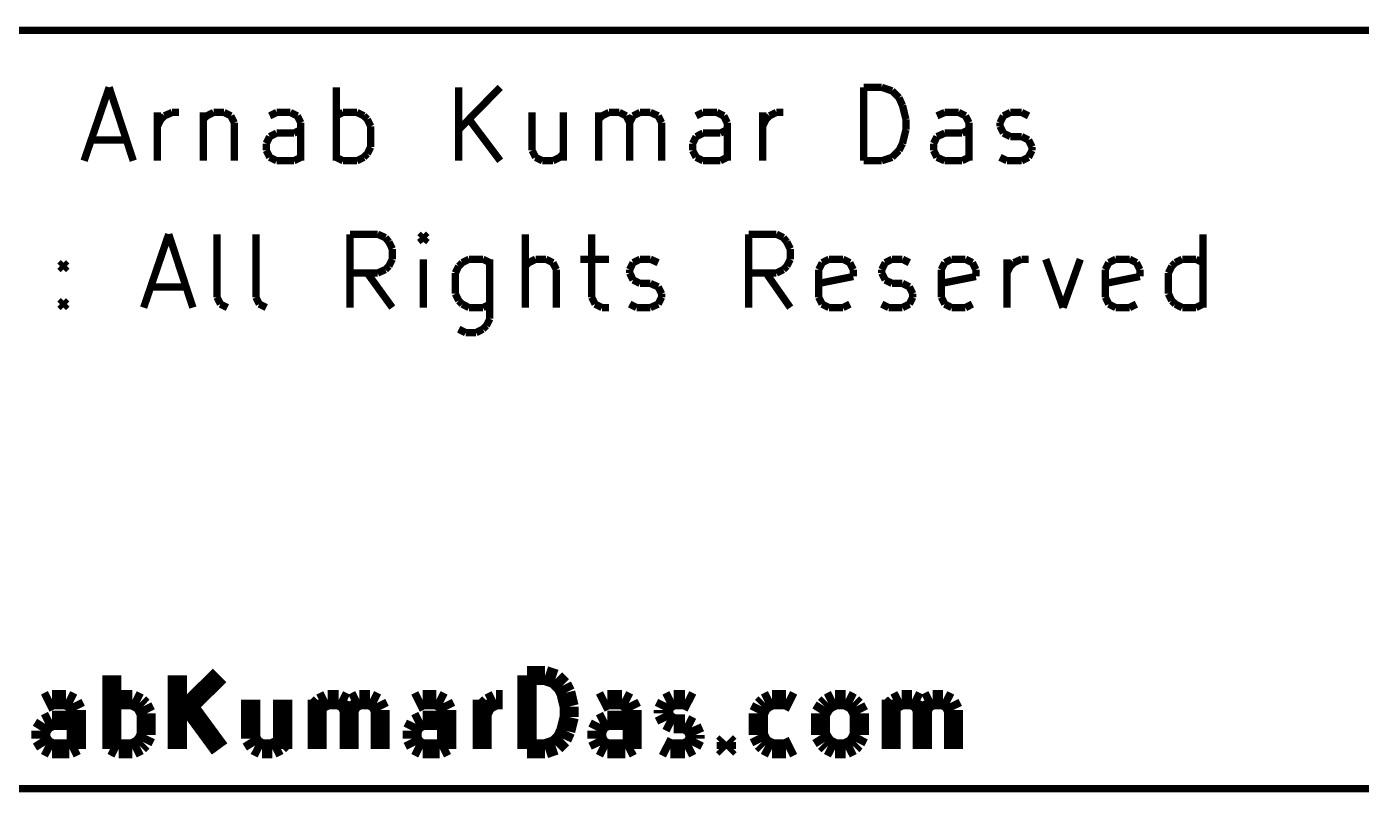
# Model space of a CAD drawing. Header units: millimetres. Extents: x 10 to 287, y 10 to 200.
# Drawn here: x 187.18 to 214.44, y 28.45 to 44.08 of the extents above; entities that cross this region are included whole.
import ezdxf

# ---------------------------------------------------------------- set-up
doc = ezdxf.new("R2010")
doc.units = ezdxf.units.MM
doc.layers.add('P', color=7, linetype='Continuous')

msp = doc.modelspace()

# ---------------------------------------------------------------- linework, layer by layer
at = {"layer": 'P'}
for points, const_width in [([(284.992, 44.009), (176.989, 44.009)], 0.15), ([(188.348, 41.346), (188.86, 42.845)], 0.15), ([(188.86, 42.845), (189.353, 41.346)], 0.15), ([(193.499, 41.346), (193.499, 42.845)], 0.15), ([(196.003, 41.346), (196.003, 42.845)], 0.15), ([(196.85, 42.845), (196.003, 41.981)], 0.15), ([(204.276, 41.346), (204.276, 42.845)], 0.15), ([(204.276, 42.845), (204.646, 42.845)], 0.15), ([(204.646, 42.845), (204.858, 42.774)], 0.15), ([(204.858, 42.774), (204.999, 42.633)], 0.15), ([(204.999, 42.633), (205.07, 42.474)], 0.15), ([(205.07, 42.474), (205.14, 42.192)], 0.15), ([(189.847, 41.346), (189.847, 42.333)], 0.15), ([(189.918, 42.192), (189.988, 42.263)], 0.15), ([(189.988, 42.263), (190.147, 42.333)], 0.15), ([(190.147, 42.333), (190.288, 42.333)], 0.15), ([(190.782, 42.333), (190.782, 41.346)], 0.15), ([(190.782, 42.192), (190.853, 42.263)], 0.15), ([(190.853, 42.263), (190.994, 42.333)], 0.15), ([(190.994, 42.333), (191.206, 42.333)], 0.15), ([(191.206, 42.333), (191.347, 42.263)], 0.15), ([(191.347, 42.263), (191.417, 42.122)], 0.15), ([(192.282, 42.333), (192.14, 42.263)], 0.15), ([(192.564, 42.333), (192.282, 42.333)], 0.15), ([(192.705, 42.263), (192.564, 42.333)], 0.15), ([(192.775, 42.122), (192.705, 42.263)], 0.15), ([(193.499, 42.263), (193.64, 42.333)], 0.15), ([(193.64, 42.333), (193.922, 42.333)], 0.15), ([(193.922, 42.333), (194.063, 42.263)], 0.15), ([(194.063, 42.263), (194.134, 42.192)], 0.15), ([(197.503, 42.333), (197.503, 41.557)], 0.15), ([(198.138, 42.333), (198.138, 41.346)], 0.15), ([(198.861, 41.346), (198.861, 42.333)], 0.15), ([(198.861, 42.192), (198.931, 42.263)], 0.15), ([(198.931, 42.263), (199.073, 42.333)], 0.15), ([(199.073, 42.333), (199.284, 42.333)], 0.15), ([(199.284, 42.333), (199.425, 42.263)], 0.15), ([(199.425, 42.263), (199.496, 42.122)], 0.15), ([(199.496, 42.122), (199.566, 42.263)], 0.15), ([(199.566, 42.263), (199.708, 42.333)], 0.15), ([(199.708, 42.333), (199.919, 42.333)], 0.15), ([(199.919, 42.333), (200.078, 42.263)], 0.15), ([(200.078, 42.263), (200.148, 42.122)], 0.15), ([(200.995, 42.333), (200.854, 42.263)], 0.15), ([(201.277, 42.333), (200.995, 42.333)], 0.15), ([(201.418, 42.263), (201.277, 42.333)], 0.15), ([(201.489, 42.122), (201.418, 42.263)], 0.15), ([(202.212, 41.346), (202.212, 42.333)], 0.15), ([(202.283, 42.192), (202.353, 42.263)], 0.15), ([(202.353, 42.263), (202.494, 42.333)], 0.15), ([(202.494, 42.333), (202.636, 42.333)], 0.15), ([(205.934, 42.333), (205.775, 42.263)], 0.15), ([(206.216, 42.333), (205.934, 42.333)], 0.15), ([(206.357, 42.263), (206.216, 42.333)], 0.15), ([(206.428, 42.122), (206.357, 42.263)], 0.15), ([(207.063, 42.122), (207.133, 42.263)], 0.15), ([(207.133, 42.263), (207.275, 42.333)], 0.15), ([(207.275, 42.333), (207.504, 42.333)], 0.15), ([(207.504, 42.333), (207.645, 42.263)], 0.15), ([(189.847, 42.051), (189.918, 42.192)], 0.15), ([(191.417, 42.122), (191.417, 41.346)], 0.15), ([(192.634, 41.91), (192.775, 41.981)], 0.15), ([(192.775, 41.346), (192.775, 42.122)], 0.15), ([(194.134, 42.192), (194.204, 42.051)], 0.15), ([(194.204, 42.051), (194.204, 41.628)], 0.15), ([(196.85, 41.346), (196.215, 42.192)], 0.15), ([(199.496, 42.122), (199.496, 41.346)], 0.15), ([(200.148, 42.122), (200.148, 41.346)], 0.15), ([(201.348, 41.91), (201.489, 41.981)], 0.15), ([(201.489, 41.346), (201.489, 42.122)], 0.15), ([(202.212, 42.051), (202.283, 42.192)], 0.15), ([(205.14, 41.981), (205.07, 41.698)], 0.15), ([(205.14, 42.192), (205.14, 41.981)], 0.15), ([(206.287, 41.91), (206.428, 41.981)], 0.15), ([(206.428, 41.346), (206.428, 42.122)], 0.15), ([(207.063, 42.051), (207.063, 42.122)], 0.15), ([(207.133, 41.91), (207.063, 42.051)], 0.15), ([(188.489, 41.769), (189.212, 41.769)], 0.15), ([(192.07, 41.698), (192.14, 41.839)], 0.15), ([(192.07, 41.557), (192.07, 41.698)], 0.15), ([(192.14, 41.839), (192.282, 41.91)], 0.15), ([(192.282, 41.91), (192.634, 41.91)], 0.15), ([(200.783, 41.698), (200.854, 41.839)], 0.15), ([(200.783, 41.557), (200.783, 41.698)], 0.15), ([(200.854, 41.839), (200.995, 41.91)], 0.15), ([(200.995, 41.91), (201.348, 41.91)], 0.15), ([(205.07, 41.698), (204.999, 41.557)], 0.15), ([(205.705, 41.698), (205.775, 41.839)], 0.15), ([(205.705, 41.557), (205.705, 41.698)], 0.15), ([(205.775, 41.839), (205.934, 41.91)], 0.15), ([(205.934, 41.91), (206.287, 41.91)], 0.15), ([(207.275, 41.839), (207.133, 41.91)], 0.15), ([(207.504, 41.839), (207.275, 41.839)], 0.15), ([(207.645, 41.769), (207.504, 41.839)], 0.15), ([(207.716, 41.628), (207.645, 41.769)], 0.15), ([(192.14, 41.416), (192.07, 41.557)], 0.15), ([(192.282, 41.346), (192.14, 41.416)], 0.15), ([(192.775, 41.416), (192.634, 41.346)], 0.15), ([(193.64, 41.346), (193.499, 41.416)], 0.15), ([(194.063, 41.416), (193.922, 41.346)], 0.15), ([(194.134, 41.487), (194.063, 41.416)], 0.15), ([(194.204, 41.628), (194.134, 41.487)], 0.15), ([(197.503, 41.557), (197.573, 41.416)], 0.15), ([(197.573, 41.416), (197.714, 41.346)], 0.15), ([(197.926, 41.346), (198.067, 41.416)], 0.15), ([(198.067, 41.416), (198.138, 41.487)], 0.15), ([(200.854, 41.416), (200.783, 41.557)], 0.15), ([(200.995, 41.346), (200.854, 41.416)], 0.15), ([(201.489, 41.416), (201.348, 41.346)], 0.15), ([(204.858, 41.416), (204.646, 41.346)], 0.15), ([(204.999, 41.557), (204.858, 41.416)], 0.15), ([(205.775, 41.416), (205.705, 41.557)], 0.15), ([(205.934, 41.346), (205.775, 41.416)], 0.15), ([(206.428, 41.416), (206.287, 41.346)], 0.15), ([(207.063, 41.416), (207.204, 41.346)], 0.15), ([(207.504, 41.346), (207.645, 41.416)], 0.15), ([(207.645, 41.416), (207.716, 41.557)], 0.15), ([(207.716, 41.557), (207.716, 41.628)], 0.15), ([(192.634, 41.346), (192.282, 41.346)], 0.15), ([(193.922, 41.346), (193.64, 41.346)], 0.15), ([(197.714, 41.346), (197.926, 41.346)], 0.15), ([(201.348, 41.346), (200.995, 41.346)], 0.15), ([(204.646, 41.346), (204.276, 41.346)], 0.15), ([(206.287, 41.346), (205.934, 41.346)], 0.15), ([(207.204, 41.346), (207.504, 41.346)], 0.15), ([(189.565, 38.347), (190.077, 39.846)], 0.15), ([(190.077, 39.846), (190.571, 38.347)], 0.15), ([(191.064, 38.559), (191.064, 39.846)], 0.15), ([(191.858, 38.559), (191.858, 39.846)], 0.15), ([(193.781, 38.347), (193.781, 39.846)], 0.15), ([(193.781, 39.846), (194.345, 39.846)], 0.15), ([(194.345, 39.846), (194.504, 39.776)], 0.15), ([(194.504, 39.776), (194.575, 39.688)], 0.15), ([(195.28, 39.846), (195.21, 39.776)], 0.15), ([(195.21, 39.776), (195.28, 39.688)], 0.15), ([(195.351, 39.776), (195.28, 39.846)], 0.15), ([(195.28, 39.846), (195.28, 39.688)], 0.15), ([(195.28, 39.688), (195.351, 39.776)], 0.15), ([(197.362, 38.347), (197.362, 39.846)], 0.15), ([(198.72, 39.846), (198.72, 38.559)], 0.15), ([(201.93, 38.347), (201.93, 39.846)], 0.15), ([(201.93, 39.846), (202.494, 39.846)], 0.15), ([(202.494, 39.846), (202.636, 39.776)], 0.15), ([(202.636, 39.776), (202.706, 39.688)], 0.15), ([(211.208, 38.347), (211.208, 39.846)], 0.15), ([(194.575, 39.688), (194.645, 39.546)], 0.15), ([(194.645, 39.546), (194.645, 39.335)], 0.15), ([(202.706, 39.688), (202.777, 39.546)], 0.15), ([(202.777, 39.546), (202.777, 39.335)], 0.15), ([(187.854, 39.194), (187.925, 39.264)], 0.15), ([(187.925, 39.123), (187.854, 39.194)], 0.15), ([(187.925, 39.264), (187.995, 39.194)], 0.15), ([(187.925, 39.264), (187.925, 39.123)], 0.15), ([(187.995, 39.194), (187.925, 39.123)], 0.15), ([(194.575, 39.194), (194.504, 39.123)], 0.15), ([(194.645, 39.335), (194.575, 39.194)], 0.15), ([(195.28, 38.347), (195.28, 39.335)], 0.15), ([(195.933, 39.053), (196.003, 39.194)], 0.15), ([(196.003, 39.194), (196.074, 39.264)], 0.15), ([(196.074, 39.264), (196.215, 39.335)], 0.15), ([(196.215, 39.335), (196.497, 39.335)], 0.15), ([(196.497, 39.335), (196.638, 39.264)], 0.15), ([(196.638, 39.335), (196.638, 38.118)], 0.15), ([(197.432, 39.264), (197.362, 39.194)], 0.15), ([(197.573, 39.335), (197.432, 39.264)], 0.15), ([(197.785, 39.335), (197.573, 39.335)], 0.15), ([(197.926, 39.264), (197.785, 39.335)], 0.15), ([(197.997, 39.123), (197.926, 39.264)], 0.15), ([(198.49, 39.335), (199.073, 39.335)], 0.15), ([(199.496, 39.123), (199.566, 39.264)], 0.15), ([(199.566, 39.264), (199.708, 39.335)], 0.15), ([(199.708, 39.335), (199.919, 39.335)], 0.15), ([(199.919, 39.335), (200.078, 39.264)], 0.15), ([(202.706, 39.194), (202.636, 39.123)], 0.15), ([(202.777, 39.335), (202.706, 39.194)], 0.15), ([(203.359, 39.123), (203.429, 39.264)], 0.15), ([(203.429, 39.264), (203.57, 39.335)], 0.15), ([(203.57, 39.335), (203.853, 39.335)], 0.15), ([(203.853, 39.335), (203.994, 39.264)], 0.15), ([(203.994, 39.264), (204.064, 39.123)], 0.15), ([(204.646, 39.123), (204.717, 39.264)], 0.15), ([(204.717, 39.264), (204.858, 39.335)], 0.15), ([(204.858, 39.335), (205.07, 39.335)], 0.15), ([(205.07, 39.335), (205.211, 39.264)], 0.15), ([(205.863, 39.123), (205.934, 39.264)], 0.15), ([(205.934, 39.264), (206.075, 39.335)], 0.15), ([(206.075, 39.335), (206.357, 39.335)], 0.15), ([(206.357, 39.335), (206.498, 39.264)], 0.15), ([(206.498, 39.264), (206.569, 39.123)], 0.15), ([(207.204, 38.347), (207.204, 39.335)], 0.15), ([(207.204, 39.053), (207.275, 39.194)], 0.15), ([(207.275, 39.194), (207.345, 39.264)], 0.15), ([(207.345, 39.264), (207.504, 39.335)], 0.15), ([(207.504, 39.335), (207.645, 39.335)], 0.15), ([(207.998, 39.335), (208.351, 38.347)], 0.15), ([(208.351, 38.347), (208.703, 39.335)], 0.15), ([(209.215, 39.123), (209.285, 39.264)], 0.15), ([(209.285, 39.264), (209.427, 39.335)], 0.15), ([(209.427, 39.335), (209.709, 39.335)], 0.15), ([(209.709, 39.335), (209.85, 39.264)], 0.15), ([(209.85, 39.264), (209.92, 39.123)], 0.15), ([(210.503, 39.053), (210.573, 39.194)], 0.15), ([(210.573, 39.194), (210.644, 39.264)], 0.15), ([(210.644, 39.264), (210.785, 39.335)], 0.15), ([(210.785, 39.335), (211.067, 39.335)], 0.15), ([(211.067, 39.335), (211.208, 39.264)], 0.15), ([(194.345, 39.053), (193.781, 39.053)], 0.15), ([(194.645, 38.347), (194.134, 39.053)], 0.15), ([(194.504, 39.123), (194.345, 39.053)], 0.15), ([(195.933, 38.629), (195.933, 39.053)], 0.15), ([(197.997, 38.347), (197.997, 39.123)], 0.15), ([(199.496, 39.053), (199.496, 39.123)], 0.15), ([(199.566, 38.911), (199.496, 39.053)], 0.15), ([(202.494, 39.053), (201.93, 39.053)], 0.15), ([(202.777, 38.347), (202.283, 39.053)], 0.15), ([(202.636, 39.123), (202.494, 39.053)], 0.15), ([(203.359, 38.559), (203.359, 39.123)], 0.15), ([(204.064, 38.982), (203.359, 38.841)], 0.15), ([(204.064, 39.123), (204.064, 38.982)], 0.15), ([(204.646, 39.053), (204.646, 39.123)], 0.15), ([(204.717, 38.911), (204.646, 39.053)], 0.15), ([(205.863, 38.559), (205.863, 39.123)], 0.15), ([(206.569, 38.982), (205.863, 38.841)], 0.15), ([(206.569, 39.123), (206.569, 38.982)], 0.15), ([(209.215, 38.559), (209.215, 39.123)], 0.15), ([(209.92, 38.982), (209.215, 38.841)], 0.15), ([(209.92, 39.123), (209.92, 38.982)], 0.15), ([(210.503, 38.629), (210.503, 39.053)], 0.15), ([(189.706, 38.77), (190.429, 38.77)], 0.15), ([(199.708, 38.841), (199.566, 38.911)], 0.15), ([(199.919, 38.841), (199.708, 38.841)], 0.15), ([(200.078, 38.77), (199.919, 38.841)], 0.15), ([(200.148, 38.629), (200.078, 38.77)], 0.15), ([(204.858, 38.841), (204.717, 38.911)], 0.15), ([(205.07, 38.841), (204.858, 38.841)], 0.15), ([(205.211, 38.77), (205.07, 38.841)], 0.15), ([(205.281, 38.629), (205.211, 38.77)], 0.15), ([(187.854, 38.418), (187.925, 38.488)], 0.15), ([(187.925, 38.347), (187.854, 38.418)], 0.15), ([(187.925, 38.488), (187.995, 38.418)], 0.15), ([(187.925, 38.488), (187.925, 38.347)], 0.15), ([(187.995, 38.418), (187.925, 38.347)], 0.15), ([(191.135, 38.418), (191.064, 38.559)], 0.15), ([(191.276, 38.347), (191.135, 38.418)], 0.15), ([(191.929, 38.418), (191.858, 38.559)], 0.15), ([(192.07, 38.347), (191.929, 38.418)], 0.15), ([(196.003, 38.488), (195.933, 38.629)], 0.15), ([(196.074, 38.418), (196.003, 38.488)], 0.15), ([(196.215, 38.347), (196.074, 38.418)], 0.15), ([(196.638, 38.418), (196.497, 38.347)], 0.15), ([(198.72, 38.559), (198.79, 38.418)], 0.15), ([(198.79, 38.418), (198.931, 38.347)], 0.15), ([(199.496, 38.418), (199.637, 38.347)], 0.15), ([(199.919, 38.347), (200.078, 38.418)], 0.15), ([(200.078, 38.418), (200.148, 38.559)], 0.15), ([(200.148, 38.559), (200.148, 38.629)], 0.15), ([(203.429, 38.418), (203.359, 38.559)], 0.15), ([(203.57, 38.347), (203.429, 38.418)], 0.15), ([(203.994, 38.418), (203.853, 38.347)], 0.15), ([(204.646, 38.418), (204.788, 38.347)], 0.15), ([(205.07, 38.347), (205.211, 38.418)], 0.15), ([(205.211, 38.418), (205.281, 38.559)], 0.15), ([(205.281, 38.559), (205.281, 38.629)], 0.15), ([(205.934, 38.418), (205.863, 38.559)], 0.15), ([(206.075, 38.347), (205.934, 38.418)], 0.15), ([(206.498, 38.418), (206.357, 38.347)], 0.15), ([(209.285, 38.418), (209.215, 38.559)], 0.15), ([(209.427, 38.347), (209.285, 38.418)], 0.15), ([(209.85, 38.418), (209.709, 38.347)], 0.15), ([(210.573, 38.488), (210.503, 38.629)], 0.15), ([(210.644, 38.418), (210.573, 38.488)], 0.15), ([(210.785, 38.347), (210.644, 38.418)], 0.15), ([(211.208, 38.418), (211.067, 38.347)], 0.15), ([(196.497, 38.347), (196.215, 38.347)], 0.15), ([(196.638, 38.118), (196.568, 37.977)], 0.15), ([(198.931, 38.347), (199.073, 38.347)], 0.15), ([(199.637, 38.347), (199.919, 38.347)], 0.15), ([(203.853, 38.347), (203.57, 38.347)], 0.15), ([(204.788, 38.347), (205.07, 38.347)], 0.15), ([(206.357, 38.347), (206.075, 38.347)], 0.15), ([(209.709, 38.347), (209.427, 38.347)], 0.15), ([(211.067, 38.347), (210.785, 38.347)], 0.15), ([(196.144, 37.835), (196.003, 37.906)], 0.15), ([(196.356, 37.835), (196.144, 37.835)], 0.15), ([(196.497, 37.906), (196.356, 37.835)], 0.15), ([(196.568, 37.977), (196.497, 37.906)], 0.15), ([(188.913, 29.333), (188.913, 30.833)], 0.39), ([(190.253, 29.333), (190.253, 30.833)], 0.39), ([(191.117, 30.833), (190.253, 29.986)], 0.39), ([(197.397, 29.333), (197.397, 30.833)], 0.39), ([(197.397, 30.833), (197.767, 30.833)], 0.39), ([(197.767, 30.833), (197.979, 30.762)], 0.39), ([(197.979, 30.762), (198.12, 30.621)], 0.39), ([(198.12, 30.621), (198.191, 30.48)], 0.39), ([(198.191, 30.48), (198.261, 30.198)], 0.39), ([(187.695, 30.339), (187.554, 30.268)], 0.39), ([(187.978, 30.339), (187.695, 30.339)], 0.39), ([(188.119, 30.268), (187.978, 30.339)], 0.39), ([(188.189, 30.127), (188.119, 30.268)], 0.39), ([(188.189, 29.333), (188.189, 30.127)], 0.39), ([(188.913, 30.268), (189.054, 30.339)], 0.39), ([(189.054, 30.339), (189.336, 30.339)], 0.39), ([(189.336, 30.339), (189.477, 30.268)], 0.39), ([(189.477, 30.268), (189.548, 30.198)], 0.39), ([(189.548, 30.198), (189.618, 30.057)], 0.39), ([(191.117, 29.333), (190.482, 30.198)], 0.39), ([(191.752, 30.339), (191.752, 29.545)], 0.39), ([(192.405, 30.339), (192.405, 29.333)], 0.39), ([(193.111, 29.333), (193.111, 30.339)], 0.39), ([(193.111, 30.198), (193.181, 30.268)], 0.39), ([(193.181, 30.268), (193.322, 30.339)], 0.39), ([(193.322, 30.339), (193.552, 30.339)], 0.39), ([(193.552, 30.339), (193.693, 30.268)], 0.39), ([(193.693, 30.268), (193.763, 30.127)], 0.39), ([(193.763, 30.127), (193.834, 30.268)], 0.39), ([(193.763, 30.127), (193.763, 29.333)], 0.39), ([(193.834, 30.268), (193.975, 30.339)], 0.39), ([(193.975, 30.339), (194.187, 30.339)], 0.39), ([(194.187, 30.339), (194.328, 30.268)], 0.39), ([(194.328, 30.268), (194.398, 30.127)], 0.39), ([(194.398, 30.127), (194.398, 29.333)], 0.39), ([(195.263, 30.339), (195.121, 30.268)], 0.39), ([(195.545, 30.339), (195.263, 30.339)], 0.39), ([(195.686, 30.268), (195.545, 30.339)], 0.39), ([(195.756, 30.127), (195.686, 30.268)], 0.39), ([(195.756, 29.333), (195.756, 30.127)], 0.39), ([(196.48, 29.333), (196.48, 30.339)], 0.39), ([(196.48, 30.057), (196.55, 30.198)], 0.39), ([(196.55, 30.198), (196.621, 30.268)], 0.39), ([(196.621, 30.268), (196.762, 30.339)], 0.39), ([(196.762, 30.339), (196.903, 30.339)], 0.39), ([(198.261, 30.198), (198.261, 29.986)], 0.39), ([(199.037, 30.339), (198.896, 30.268)], 0.39), ([(199.337, 30.339), (199.037, 30.339)], 0.39), ([(199.478, 30.268), (199.337, 30.339)], 0.39), ([(199.549, 30.127), (199.478, 30.268)], 0.39), ([(199.549, 29.333), (199.549, 30.127)], 0.39), ([(200.184, 30.127), (200.254, 30.268)], 0.39), ([(200.184, 30.057), (200.184, 30.127)], 0.39), ([(200.254, 30.268), (200.395, 30.339)], 0.39), ([(200.395, 30.339), (200.625, 30.339)], 0.39), ([(200.625, 30.339), (200.766, 30.268)], 0.39), ([(202.124, 30.057), (202.195, 30.198)], 0.39), ([(202.195, 30.198), (202.265, 30.268)], 0.39), ([(202.265, 30.268), (202.406, 30.339)], 0.39), ([(202.406, 30.339), (202.688, 30.339)], 0.39), ([(202.688, 30.339), (202.83, 30.268)], 0.39), ([(203.394, 30.057), (203.482, 30.198)], 0.39), ([(203.482, 30.198), (203.553, 30.268)], 0.39), ([(203.553, 30.268), (203.694, 30.339)], 0.39), ([(203.694, 30.339), (203.906, 30.339)], 0.39), ([(203.906, 30.339), (204.047, 30.268)], 0.39), ([(204.047, 30.268), (204.117, 30.198)], 0.39), ([(204.117, 30.198), (204.188, 30.057)], 0.39), ([(204.84, 29.333), (204.84, 30.339)], 0.39), ([(204.84, 30.198), (204.911, 30.268)], 0.39), ([(204.911, 30.268), (205.052, 30.339)], 0.39), ([(205.052, 30.339), (205.264, 30.339)], 0.39), ([(205.264, 30.339), (205.405, 30.268)], 0.39), ([(205.405, 30.268), (205.475, 30.127)], 0.39), ([(205.475, 30.127), (205.546, 30.268)], 0.39), ([(205.475, 30.127), (205.475, 29.333)], 0.39), ([(205.546, 30.268), (205.687, 30.339)], 0.39), ([(205.687, 30.339), (205.899, 30.339)], 0.39), ([(205.899, 30.339), (206.04, 30.268)], 0.39), ([(206.04, 30.268), (206.11, 30.127)], 0.39), ([(206.11, 30.127), (206.11, 29.333)], 0.39), ([(187.466, 29.704), (187.554, 29.845)], 0.39), ([(187.554, 29.845), (187.695, 29.916)], 0.39), ([(187.695, 29.916), (188.048, 29.916)], 0.39), ([(188.048, 29.916), (188.189, 29.986)], 0.39), ([(189.618, 30.057), (189.618, 29.616)], 0.39), ([(195.051, 29.704), (195.121, 29.845)], 0.39), ([(195.121, 29.845), (195.263, 29.916)], 0.39), ([(195.263, 29.916), (195.615, 29.916)], 0.39), ([(195.615, 29.916), (195.756, 29.986)], 0.39), ([(198.261, 29.986), (198.191, 29.704)], 0.39), ([(198.826, 29.704), (198.896, 29.845)], 0.39), ([(198.896, 29.845), (199.037, 29.916)], 0.39), ([(199.037, 29.916), (199.408, 29.916)], 0.39), ([(199.408, 29.916), (199.549, 29.986)], 0.39), ([(200.254, 29.916), (200.184, 30.057)], 0.39), ([(200.395, 29.845), (200.254, 29.916)], 0.39), ([(200.625, 29.845), (200.395, 29.845)], 0.39), ([(200.766, 29.774), (200.625, 29.845)], 0.39), ([(202.124, 29.616), (202.124, 30.057)], 0.39), ([(203.394, 29.616), (203.394, 30.057)], 0.39), ([(204.188, 30.057), (204.188, 29.616)], 0.39), ([(187.466, 29.545), (187.466, 29.704)], 0.39), ([(187.554, 29.404), (187.466, 29.545)], 0.39), ([(189.618, 29.616), (189.548, 29.475)], 0.39), ([(191.752, 29.545), (191.841, 29.404)], 0.39), ([(195.051, 29.545), (195.051, 29.704)], 0.39), ([(195.121, 29.404), (195.051, 29.545)], 0.39), ([(198.12, 29.545), (197.979, 29.404)], 0.39), ([(198.191, 29.704), (198.12, 29.545)], 0.39), ([(198.826, 29.545), (198.826, 29.704)], 0.39), ([(198.896, 29.404), (198.826, 29.545)], 0.39), ([(200.836, 29.616), (200.766, 29.774)], 0.39), ([(200.766, 29.404), (200.836, 29.545)], 0.39), ([(200.836, 29.545), (200.836, 29.616)], 0.39), ([(202.195, 29.475), (202.124, 29.616)], 0.39), ([(203.482, 29.475), (203.394, 29.616)], 0.39), ([(204.188, 29.616), (204.117, 29.475)], 0.39), ([(187.695, 29.333), (187.554, 29.404)], 0.39), ([(188.048, 29.333), (187.695, 29.333)], 0.39), ([(188.189, 29.404), (188.048, 29.333)], 0.39), ([(189.054, 29.333), (188.913, 29.404)], 0.39), ([(189.336, 29.333), (189.054, 29.333)], 0.39), ([(189.477, 29.404), (189.336, 29.333)], 0.39), ([(189.548, 29.475), (189.477, 29.404)], 0.39), ([(191.841, 29.404), (191.982, 29.333)], 0.39), ([(191.982, 29.333), (192.193, 29.333)], 0.39), ([(192.193, 29.333), (192.334, 29.404)], 0.39), ([(192.334, 29.404), (192.405, 29.475)], 0.39), ([(195.263, 29.333), (195.121, 29.404)], 0.39), ([(195.615, 29.333), (195.263, 29.333)], 0.39), ([(195.756, 29.404), (195.615, 29.333)], 0.39), ([(197.767, 29.333), (197.397, 29.333)], 0.39), ([(197.979, 29.404), (197.767, 29.333)], 0.39), ([(199.037, 29.333), (198.896, 29.404)], 0.39), ([(199.408, 29.333), (199.037, 29.333)], 0.39), ([(199.549, 29.404), (199.408, 29.333)], 0.39), ([(200.184, 29.404), (200.325, 29.333)], 0.39), ([(200.325, 29.333), (200.625, 29.333)], 0.39), ([(200.625, 29.333), (200.766, 29.404)], 0.39), ([(201.401, 29.404), (201.471, 29.475)], 0.39), ([(201.471, 29.333), (201.401, 29.404)], 0.39), ([(201.471, 29.475), (201.542, 29.404)], 0.39), ([(201.471, 29.475), (201.471, 29.333)], 0.39), ([(201.542, 29.404), (201.471, 29.333)], 0.39), ([(202.265, 29.404), (202.195, 29.475)], 0.39), ([(202.406, 29.333), (202.265, 29.404)], 0.39), ([(202.688, 29.333), (202.406, 29.333)], 0.39), ([(202.83, 29.404), (202.688, 29.333)], 0.39), ([(203.553, 29.404), (203.482, 29.475)], 0.39), ([(203.694, 29.333), (203.553, 29.404)], 0.39), ([(203.906, 29.333), (203.694, 29.333)], 0.39), ([(204.047, 29.404), (203.906, 29.333)], 0.39), ([(204.117, 29.475), (204.047, 29.404)], 0.39), ([(176.989, 28.522), (284.992, 28.522)], 0.15)]:
    msp.add_lwpolyline(points, dxfattribs=dict(at, const_width=const_width))

doc.saveas('drawing.dxf')
